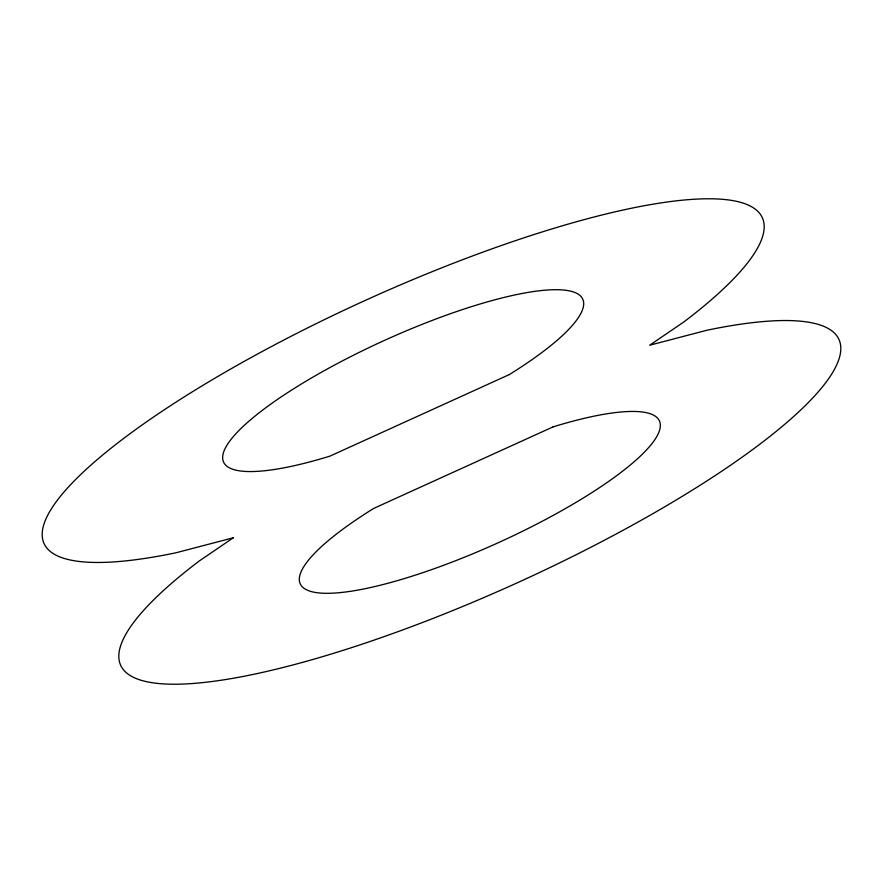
<?xml version="1.0" encoding="UTF-8"?>
<svg xmlns="http://www.w3.org/2000/svg" width="883" height="883" viewBox="0 0 883 883"><rect width="100%" height="100%" fill="white"/><g stroke="black" fill="none" stroke-linecap="round" stroke-linejoin="round"><path stroke-width="1.32" d="M233.344 537.769L199.161 561.047A394.381 88.719 -24.4 0 0 252.759 674.502A394.381 88.719 -24.4 0 0 760.495 443.696A394.381 88.719 -24.4 0 0 706.897 330.253L649.656 345.231L683.839 321.953A394.381 88.719 -24.4 0 0 630.241 208.498A394.381 88.719 -24.4 0 0 122.505 439.304A394.381 88.719 -24.4 0 0 176.103 552.747L233.344 537.769M509.336 374.569L329.834 456.169A197.185 44.36 -24.4 0 1 253.476 417.35A197.185 44.36 -24.4 0 1 528.509 292.328A197.185 44.36 -24.4 0 1 509.336 374.569M553.166 426.831L373.664 508.431A197.185 44.36 -24.4 0 0 354.491 590.672A197.185 44.36 -24.4 0 0 629.524 465.65A197.185 44.36 -24.4 0 0 553.166 426.831"/></g></svg>
